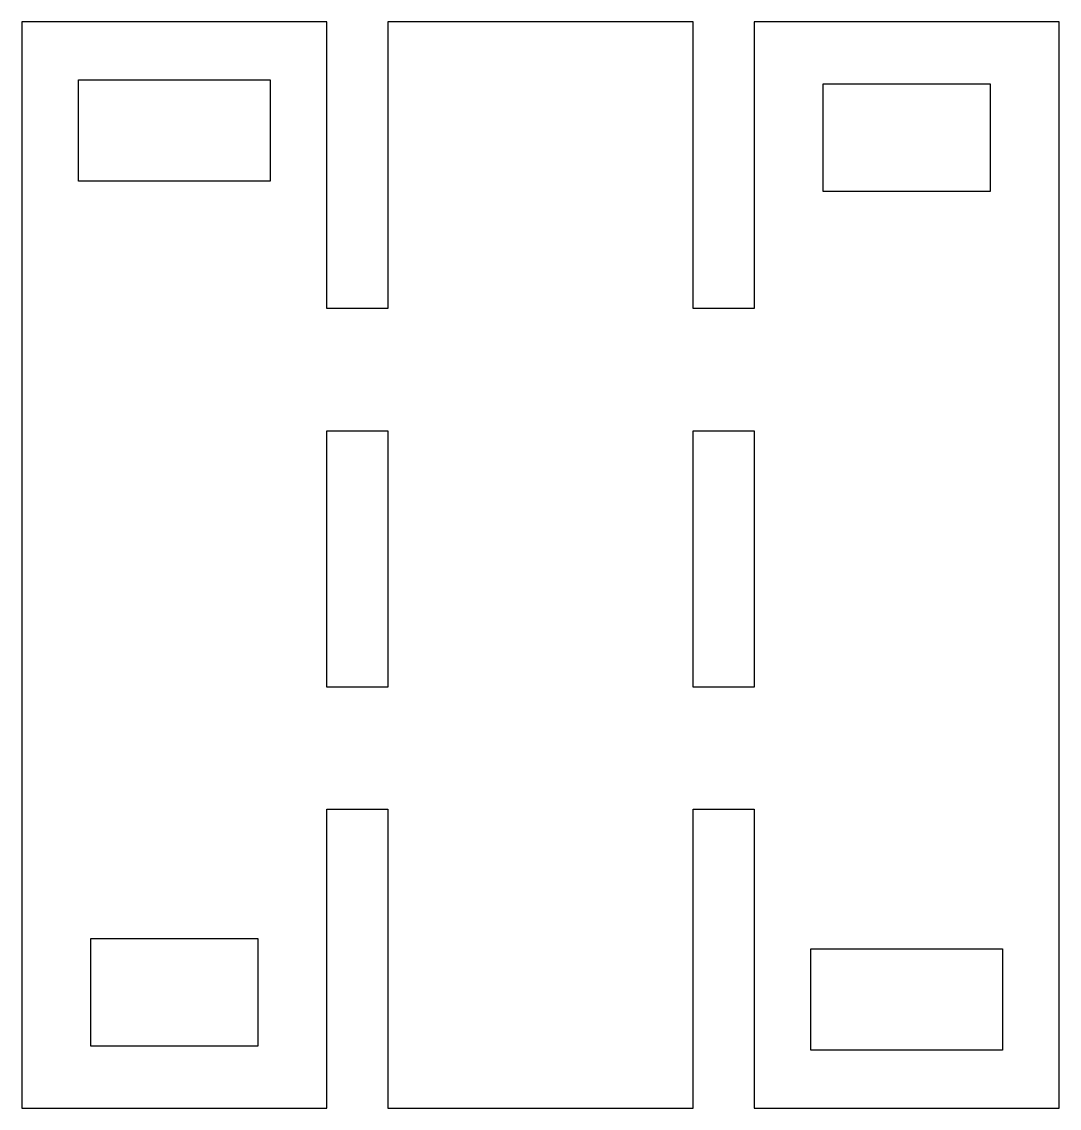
# Model space of a CAD drawing. Header units: metres. Extents: x 0 to 85, y 0 to 89.
import ezdxf

# ---------------------------------------------------------------- set-up
doc = ezdxf.new("R2010")
doc.units = ezdxf.units.M

msp = doc.modelspace()

# ---------------------------------------------------------------- linework, layer by layer
for p, q in [((25, 89), (0, 89)), ((0, 89), (0, 0)), ((25, 65.5), (25, 89)), ((30, 89), (30, 65.5)), ((55, 89), (30, 89)), ((55, 65.5), (55, 89)), ((85, 89), (60, 89)), ((60, 89), (60, 65.5)), ((85, 0), (85, 89)), ((4.64999, 75.95), (4.64999, 84.25)), ((4.64999, 84.25), (20.35, 84.25)), ((20.35, 84.25), (20.35, 75.95)), ((65.65, 75.1), (65.65, 83.9)), ((65.65, 83.9), (79.35, 83.9)), ((79.35, 83.9), (79.35, 75.1)), ((20.35, 75.95), (4.64999, 75.95)), ((79.35, 75.1), (65.65, 75.1)), ((30, 65.5), (25, 65.5)), ((60, 65.5), (55, 65.5)), ((25, 34.5), (25, 55.5)), ((25, 55.5), (30, 55.5)), ((30, 55.5), (30, 34.5)), ((55, 34.5), (55, 55.5)), ((55, 55.5), (60, 55.5)), ((60, 55.5), (60, 34.5)), ((30, 34.5), (25, 34.5)), ((60, 34.5), (55, 34.5)), ((25, 0), (25, 24.5)), ((25, 24.5), (30, 24.5)), ((30, 24.5), (30, 0)), ((55, 0), (55, 24.5)), ((55, 24.5), (60, 24.5)), ((60, 24.5), (60, 0)), ((5.64999, 5.09999), (5.64999, 13.9)), ((5.64999, 13.9), (19.35, 13.9)), ((19.35, 13.9), (19.35, 5.09999)), ((64.65, 4.75), (64.65, 13.05)), ((64.65, 13.05), (80.35, 13.05)), ((80.35, 13.05), (80.35, 4.75)), ((19.35, 5.09999), (5.64999, 5.09999)), ((80.35, 4.75), (64.65, 4.75)), ((0, 0), (25, 0)), ((30, 0), (55, 0)), ((60, 0), (85, 0))]:
    msp.add_line(p, q)

doc.saveas('drawing.dxf')
